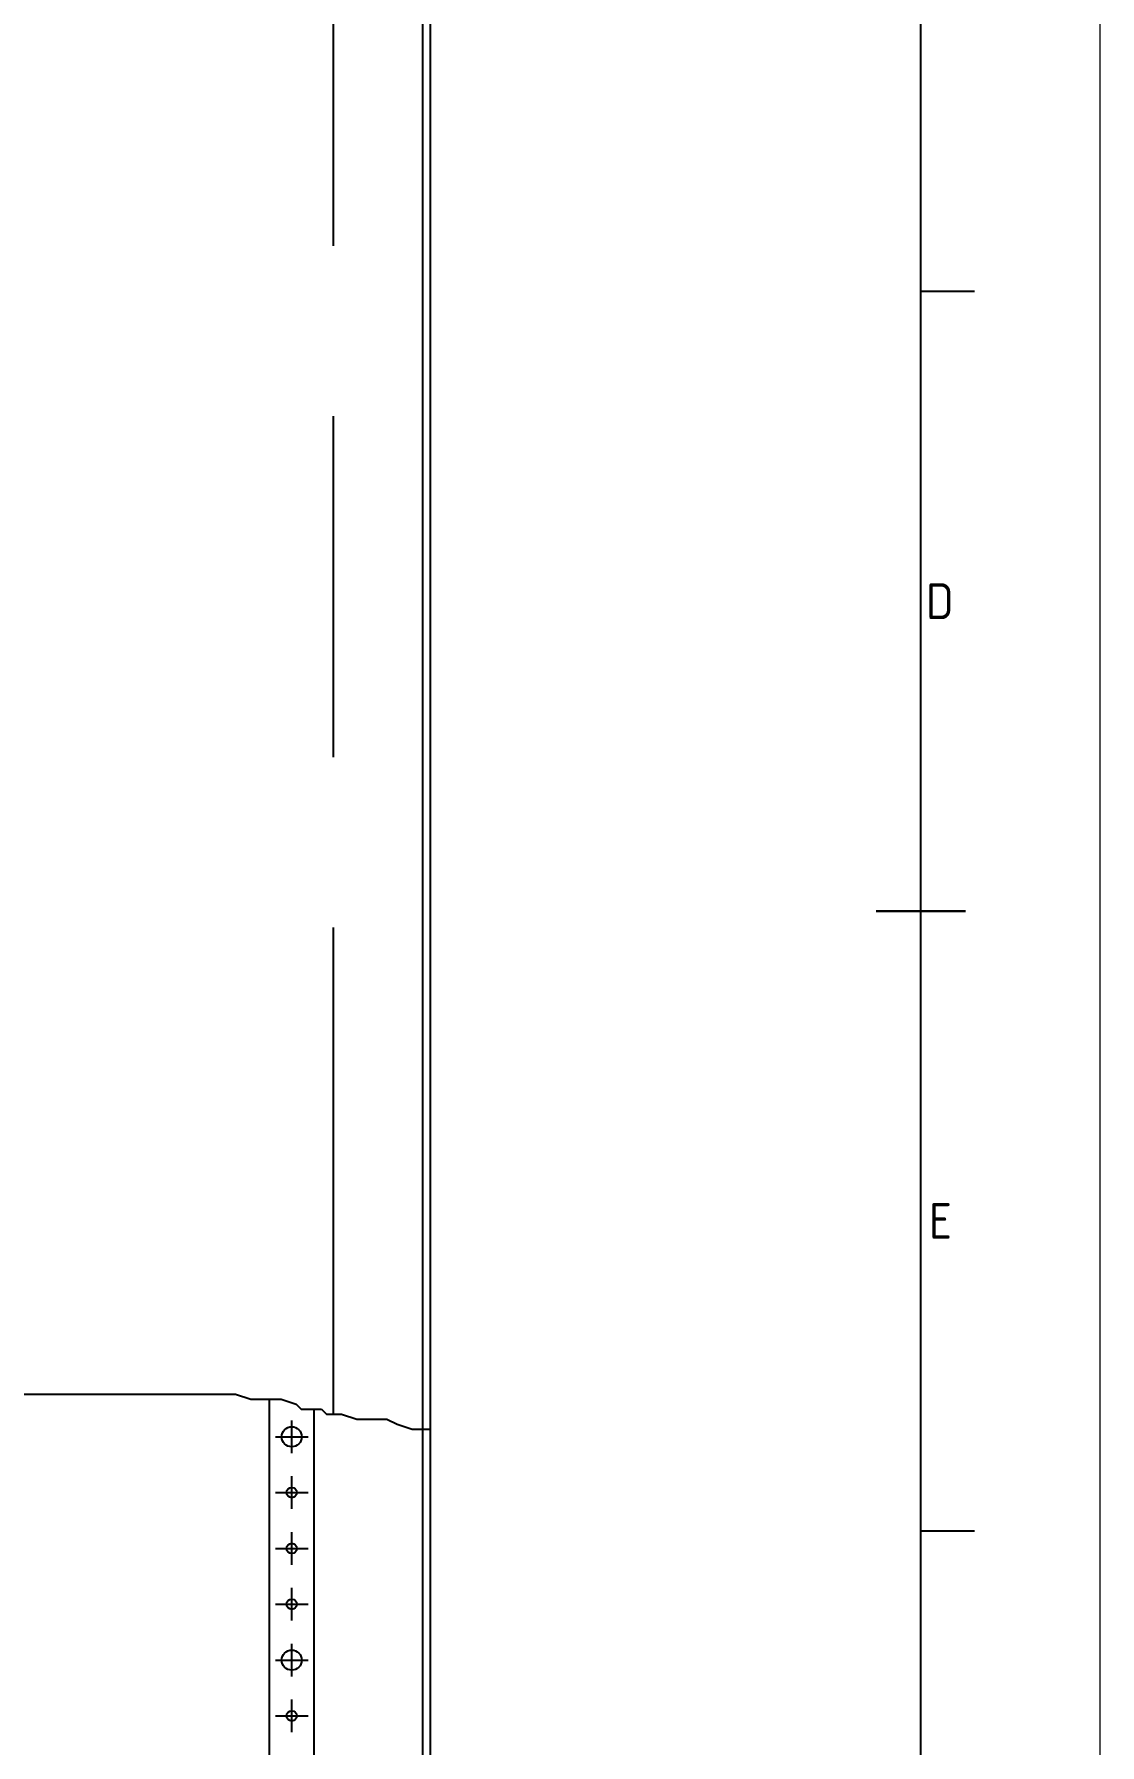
# Model space of a CAD drawing. Header units: inches. Extents: x -1220 to 2144, y -720 to 1656.
# Drawn here: x 1668 to 2144, y 95 to 860 of the extents above; entities that cross this region are included whole.
import ezdxf
from ezdxf.enums import TextEntityAlignment as Align

# ---------------------------------------------------------------- set-up
doc = ezdxf.new("R2010")
doc.units = ezdxf.units.IN
doc.header["$LTSCALE"] = 12
doc.linetypes.add('CENTER', pattern=[2, 1.25, -0.25, 0.25, -0.25])
doc.linetypes.add('DASHED', pattern=[0.75, 0.5, -0.25])
doc.layers.add('AE_BOR', color=1, linetype='Continuous')
doc.layers.add('PSYMS', color=7, linetype='Continuous')
doc.styles.add('WD_IEC', font='isocp2.shx', dxfattribs={"width": 0.9, "height": 4, "bigfont": 'gbcbig.shx'})

# ---------------------------------------------------------------- blocks, each defined once
blk = doc.blocks.new('gb_a1')
blk.add_line((821, 20), (821, 574))
at = {"layer": 'AE_BOR', "color": 1, "lineweight": 15}
blk.add_line((841, 594), (841, 0), dxfattribs=at)
at = {"layer": 'AE_BOR'}
for p, q in [((821, 366.25), (827, 366.25)), ((821, 227.75), (827, 227.75))]:
    blk.add_line(p, q, dxfattribs=at)
at = {"layer": 'AE_BOR', "color": 2, "lineweight": 30}
blk.add_line((816, 297), (826, 297), dxfattribs=at)
at = {"layer": 'AE_BOR', "style": 'WD_IEC'}
for s, p in [('D', (824.66667, 331.625)), ('E', (824.47619, 262.375))]:
    blk.add_text(s, height=4, dxfattribs=at).set_placement(p, align=Align.MIDDLE_RIGHT)
blk = doc.blocks.new('5084600')
for p, q in [((39.104, 70.681), (39.104, 0.924)), ((39.241, 69.978), (39.241, 0.567)), ((19.611, 24.765), (35.817, 24.765)), ((35.817, 24.765), (36.084, 24.677)), ((36.084, 24.677), (36.617, 24.677)), ((36.411, 2.987), (36.411, 24.677)), ((36.617, 24.677), (36.883, 24.588)), ((36.883, 24.588), (36.972, 24.499)), ((36.972, 24.499), (37.327, 24.499)), ((37.197, 3.773), (37.197, 24.499)), ((37.327, 24.499), (37.416, 24.411)), ((37.416, 24.411), (37.682, 24.411)), ((37.682, 24.411), (37.948, 24.322)), ((37.948, 24.322), (38.481, 24.322)), ((38.481, 24.322), (38.659, 24.233)), ((38.659, 24.233), (38.925, 24.144)), ((38.925, 24.144), (39.241, 24.144))]:
    blk.add_line(p, q)
at = {"linetype": 'DASHED'}
for p, q in [((37.532, 68.972), (37.532, 29.578)), ((37.532, 29.578), (37.532, 24.411))]:
    blk.add_line(p, q, dxfattribs=at)
at = {"linetype": 'CENTER'}
for p, q in [((36.804, 23.725), (36.804, 24.299)), ((36.518, 24.012), (37.091, 24.012)), ((36.804, 22.743), (36.804, 23.317)), ((36.518, 23.03), (37.091, 23.03)), ((36.804, 21.76), (36.804, 22.334)), ((36.518, 22.047), (37.091, 22.047)), ((36.804, 20.778), (36.804, 21.352)), ((36.518, 21.065), (37.091, 21.065)), ((36.804, 19.795), (36.804, 20.369)), ((36.518, 20.082), (37.091, 20.082)), ((36.804, 18.813), (36.804, 19.387)), ((36.518, 19.1), (37.091, 19.1))]:
    blk.add_line(p, q, dxfattribs=at)
for centre, radius in [((36.804, 24.012), 0.177), ((36.804, 23.03), 0.0904), ((36.804, 22.047), 0.0904), ((36.804, 21.065), 0.0904), ((36.804, 20.082), 0.177), ((36.804, 19.1), 0.0904)]:
    blk.add_circle(centre, radius)

msp = doc.modelspace()

# ---------------------------------------------------------------- block references
at = {"xscale": 4, "yscale": 4, "zscale": 4}
msp.add_blockref('gb_a1', (-1220, -720), dxfattribs=at)
at = {"layer": 'PSYMS', "xscale": 25.39999999999964, "yscale": 25.39999999999964, "zscale": 25.39999999999964}
msp.add_blockref('5084600', (847.89, -376.89), dxfattribs=at)

doc.saveas('drawing.dxf')
